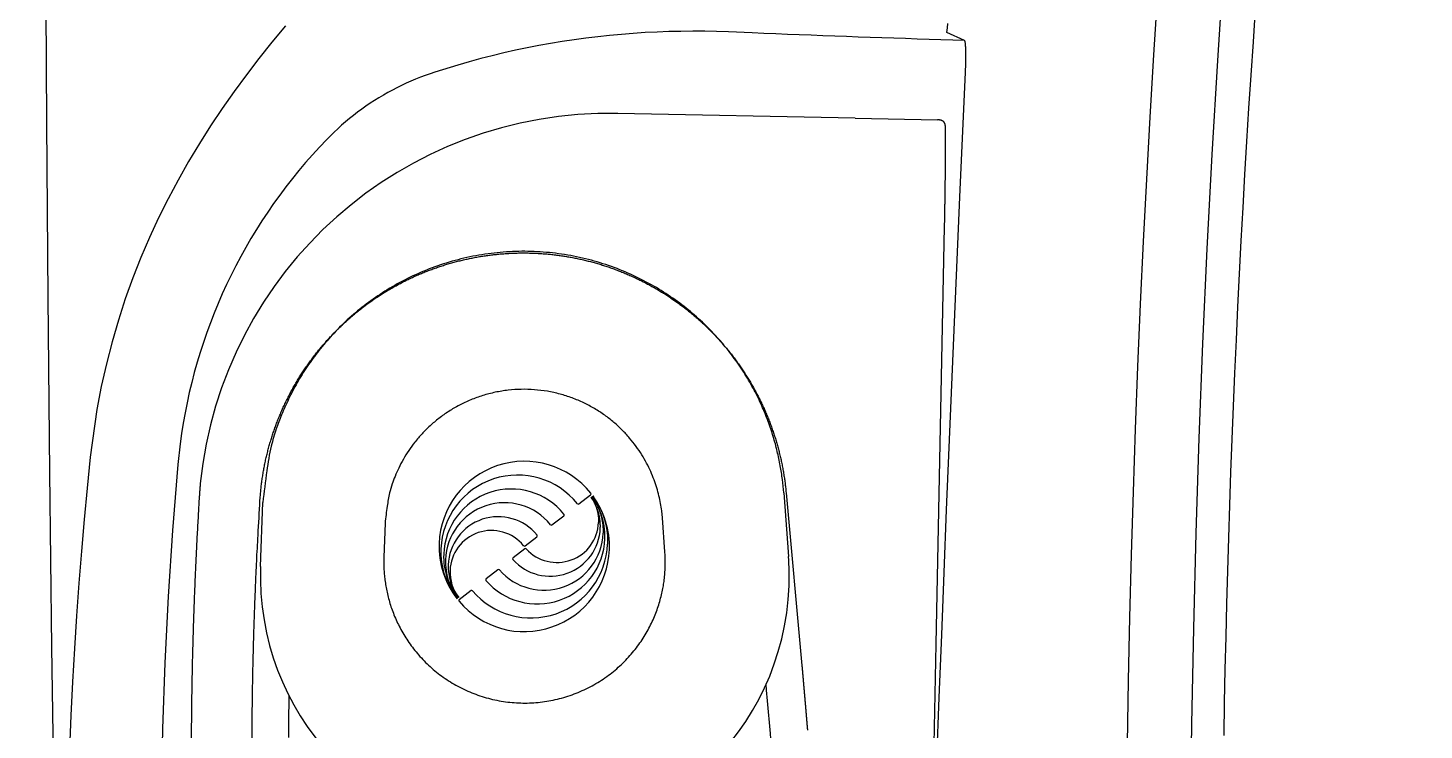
# Model space of a CAD drawing. Extents: x 832 to 912, y 781 to 934.
# Drawn here: x 835.76 to 842.31, y 838.71 to 842.01 of the extents above; entities that cross this region are included whole.
import ezdxf

# ---------------------------------------------------------------- set-up
doc = ezdxf.new("R2010")
doc.units = 0
doc.header["$MEASUREMENT"] = 0
for name, color, linetype in [('1', 4, 'Continuous'), ('DIM', 3, 'Continuous'), ('SPA', 2, 'Continuous')]:
    doc.layers.add(name, color=color, linetype=linetype)

# ---------------------------------------------------------------- blocks, each defined once
blk = doc.blocks.new('TRICKLER')
at = {"layer": '1', "linetype": 'Continuous'}
for p, q in [((1.5977, 1.9805), (0.4839, 2.0326)), ((1.5977, 1.9805), (1.9845, 1.9624)), ((1.9129, -0.4987), (2.0046, 1.4609)), ((-1.2494, -0.0491), (-1.2304, 0.2503)), ((1.2158, 0.231), (1.2301, -0.0687)), ((1.6031, -7.1236), (1.9129, -0.4987))]:
    blk.add_line(p, q, dxfattribs=at)
at = {"layer": '1', "color": 3, "linetype": 'Continuous'}
for p, q in [((0.2526, 0.2041), (0.3089, 0.2456)), ((1.2271, 0.2305), (1.2794, -0.5827)), ((-0.6594, 0.1386), (-0.6695, -0.0208)), ((0.1237, 0.1093), (0.1801, 0.1508)), ((0.6507, -0.0312), (0.6431, 0.1283)), ((-0.0068, 0.0008), (-0.0632, -0.0408)), ((-0.0051, 0.0144), (0.0512, 0.0559)), ((-0.1357, -0.0942), (-0.1921, -0.1357)), ((-0.2646, -0.1891), (-0.321, -0.2306))]:
    blk.add_line(p, q, dxfattribs=at)
at = {"layer": '1', "linetype": 'Continuous'}
for points in [[(2.0208, 1.9291), (2.0208, 1.9304, 0.005038), (2.0208, 1.9316, 0.005212), (2.0207, 1.9328, 0.005467), (2.0207, 1.934, 0.005797), (2.0206, 1.9352, 0.006121), (2.0205, 1.9364, 0.006438), (2.0204, 1.9375, 0.006771), (2.0202, 1.9386, 0.007114), (2.02, 1.9396, 0.007463), (2.0198, 1.9407, 0.007813), (2.0195, 1.9417, 0.008164), (2.0192, 1.9427, 0.008511), (2.0189, 1.9437, 0.008852), (2.0186, 1.9446, 0.009179), (2.0182, 1.9455, 0.009489), (2.0178, 1.9464, 0.009778), (2.0174, 1.9473, 0.010037), (2.0169, 1.9482, 0.010266), (2.0164, 1.949, 0.010453), (2.0158, 1.9498, 0.010604), (2.0153, 1.9505, 0.010701), (2.0147, 1.9513, 0.010756), (2.014, 1.952, 0.010759), (2.0134, 1.9527, 0.01073), (2.0127, 1.9534, 0.010611), (2.0119, 1.954, 0.010433), (2.0112, 1.9547, 0.010185), (2.0104, 1.9553, 0.00989), (2.0095, 1.9558, 0.009582), (2.0087, 1.9564, 0.009273), (2.0078, 1.9569, 0.008945), (2.0068, 1.9574, 0.008617), (2.0059, 1.9579, 0.008291), (2.0049, 1.9583, 0.007983), (2.0038, 1.9588, 0.007638), (2.0027, 1.9592, 0.007285), (2.0016, 1.9596, 0.007037), (2.0005, 1.9599, 0.006873), (1.9993, 1.9603, 0.00639), (1.9981, 1.9606, 0.005731), (1.9969, 1.9609, 0.006051), (1.9957, 1.9611, 0.006855), (1.9943, 1.9614, 0.004967), (1.993, 1.9616, 0.001698), (1.9919, 1.9618, 0.006624), (1.9903, 1.962, 0.010486), (1.9878, 1.9622, 0.004792), (1.9845, 1.9624, 0.002467)], [(2.0046, 1.4609), (2.0048, 1.4665, 0.000047), (2.0051, 1.472, 0.000047), (2.0053, 1.4776, 0.000047), (2.0056, 1.4831, 0.000048), (2.0058, 1.4886, 0.000048), (2.0061, 1.4941, 0.000048), (2.0063, 1.4996, 0.000048), (2.0066, 1.5051, 0.000048), (2.0068, 1.5106, 0.000048), (2.0071, 1.5161, 0.000048), (2.0073, 1.5215, 0.000048), (2.0076, 1.527, 0.000048), (2.0078, 1.5325, 0.000049), (2.0081, 1.5379, 0.000049), (2.0083, 1.5433, 0.000049), (2.0085, 1.5487, 0.000049), (2.0088, 1.5542, 0.000049), (2.009, 1.5595, 0.000049), (2.0092, 1.5649, 0.00005), (2.0095, 1.5703, 0.00005), (2.0097, 1.5757, 0.00005), (2.0099, 1.581, 0.00005), (2.0101, 1.5863, 0.000051), (2.0104, 1.5917, 0.000051), (2.0106, 1.597, 0.000051), (2.0108, 1.6023, 0.000052), (2.011, 1.6075, 0.000052), (2.0112, 1.6128, 0.000052), (2.0115, 1.618, 0.000053), (2.0117, 1.6233, 0.000053), (2.0119, 1.6285, 0.000053), (2.0121, 1.6337, 0.000054), (2.0123, 1.6388, 0.000054), (2.0125, 1.644, 0.000055), (2.0127, 1.6491, 0.000055), (2.0129, 1.6542, 0.000056), (2.0131, 1.6593, 0.000057), (2.0133, 1.6643, 0.000057), (2.0135, 1.6693, 0.000058), (2.0137, 1.6743, 0.000059), (2.0139, 1.6793, 0.00006), (2.0141, 1.6843, 0.00006), (2.0143, 1.6892, 0.000061), (2.0145, 1.6941, 0.000061), (2.0146, 1.6989, 0.000062), (2.0148, 1.7037, 0.000063), (2.015, 1.7085, 0.000063), (2.0152, 1.7133, 0.000064), (2.0153, 1.718, 0.000065), (2.0155, 1.7227, 0.000065), (2.0157, 1.7274, 0.000066), (2.0158, 1.7321, 0.000067), (2.016, 1.7367, 0.000068), (2.0162, 1.7412, 0.000069), (2.0163, 1.7458, 0.00007), (2.0165, 1.7503, 0.000071), (2.0166, 1.7548, 0.000072), (2.0168, 1.7592, 0.000073), (2.0169, 1.7636, 0.000075), (2.0171, 1.768, 0.000076), (2.0172, 1.7723, 0.000077), (2.0174, 1.7766, 0.000079), (2.0175, 1.7809, 0.00008), (2.0176, 1.7851, 0.000082), (2.0178, 1.7893, 0.000084), (2.0179, 1.7934, 0.000086), (2.018, 1.7975, 0.000087), (2.0181, 1.8015, 0.000089), (2.0183, 1.8056, 0.000091), (2.0184, 1.8095, 0.000093), (2.0185, 1.8135, 0.000095), (2.0186, 1.8173, 0.000096), (2.0187, 1.8212, 0.000098), (2.0188, 1.825, 0.0001), (2.0189, 1.8287, 0.000103), (2.019, 1.8324, 0.000105), (2.0191, 1.8361, 0.000108), (2.0192, 1.8397, 0.00011), (2.0193, 1.8433, 0.000113), (2.0194, 1.8468, 0.000117), (2.0195, 1.8503, 0.00012), (2.0196, 1.8537, 0.000123), (2.0197, 1.8571, 0.000127), (2.0198, 1.8604, 0.000131), (2.0198, 1.8637, 0.000135), (2.0199, 1.867, 0.00014), (2.02, 1.8702, 0.000144), (2.02, 1.8733, 0.000148), (2.0201, 1.8764, 0.000153), (2.0202, 1.8794, 0.000158), (2.0202, 1.8824, 0.000163), (2.0203, 1.8854, 0.000168), (2.0203, 1.8882, 0.000175), (2.0204, 1.8911, 0.000181), (2.0204, 1.8938, 0.000188), (2.0205, 1.8966, 0.000194), (2.0205, 1.8992, 0.000204), (2.0206, 1.9019, 0.000216), (2.0206, 1.9044, 0.000219), (2.0206, 1.9069, 0.000213), (2.0206, 1.9094, 0.000246), (2.0207, 1.9118, 0.000308), (2.0207, 1.9142, 0.000247), (2.0207, 1.9165, 0.000087), (2.0207, 1.9185, 0.000368), (2.0207, 1.9209, 0.0007), (2.0208, 1.9245, 0.000374), (2.0208, 1.9291, 0.000207)], [(1.2158, 0.231), (1.2114, 0.2935, 0.015789), (1.203, 0.3585, 0.013545), (1.1905, 0.4262, 0.013156), (1.1737, 0.4962, 0.014672), (1.1515, 0.5682, 0.015397), (1.1237, 0.6419, 0.016097), (1.0896, 0.7169, 0.01659), (1.0488, 0.7924, 0.017524), (1.0007, 0.8678, 0.018074), (0.9452, 0.9423, 0.018964), (0.8817, 1.0148, 0.01948), (0.8103, 1.0844, 0.020339), (0.7308, 1.1498, 0.020806), (0.6438, 1.2099, 0.021568), (0.5494, 1.2634, 0.021953), (0.4487, 1.3094, 0.022558), (0.3422, 1.3465, 0.022834), (0.2314, 1.3741, 0.023225), (0.1174, 1.3911, 0.023369), (0.0018, 1.3976, 0.023506), (-0.1138, 1.3929, 0.023505), (-0.228, 1.3777, 0.023365), (-0.3393, 1.3519, 0.023226), (-0.4463, 1.3165, 0.02285), (-0.5478, 1.2721, 0.022554), (-0.6431, 1.2201, 0.021894), (-0.731, 1.1613, 0.021584), (-0.8115, 1.0972, 0.021017), (-0.884, 1.0286, 0.020279), (-0.9486, 0.9572, 0.018755), (-1.0053, 0.8841, 0.019186), (-1.0546, 0.809, 0.020407), (-1.0968, 0.7321, 0.016763), (-1.1318, 0.6597, 0.009199), (-1.1598, 0.5944, 0.019215), (-1.1841, 0.5148, 0.02997), (-1.2078, 0.3986, 0.016554), (-1.2304, 0.2503, 0.00992)], [(-1.5221, 0.3482), (-1.5223, 0.3466, 0.000383), (-1.5225, 0.3451, 0.000387), (-1.5227, 0.3435, 0.000383), (-1.5229, 0.3419, 0.000371), (-1.5231, 0.3404, 0.000362), (-1.5233, 0.3388, 0.000353), (-1.5234, 0.3372, 0.000345), (-1.5236, 0.3357, 0.000336), (-1.5238, 0.3341, 0.000328), (-1.524, 0.3326, 0.000318), (-1.5242, 0.331, 0.00031), (-1.5243, 0.3294, 0.000301), (-1.5245, 0.3279, 0.000293), (-1.5247, 0.3263, 0.000284), (-1.5248, 0.3247, 0.000276), (-1.525, 0.3232, 0.000266), (-1.5252, 0.3216, 0.000258), (-1.5253, 0.32, 0.000249), (-1.5255, 0.3185, 0.000241), (-1.5257, 0.3169, 0.000232), (-1.5258, 0.3153, 0.000223), (-1.526, 0.3138, 0.000214), (-1.5261, 0.3122, 0.000206), (-1.5263, 0.3107, 0.000197), (-1.5264, 0.3091, 0.000189), (-1.5266, 0.3075, 0.000179), (-1.5268, 0.306, 0.000172), (-1.5269, 0.3044, 0.000165), (-1.527, 0.3028, 0.000153), (-1.5272, 0.3013, 0.000137), (-1.5273, 0.2997, 0.000139), (-1.5275, 0.2981, 0.000148), (-1.5276, 0.2965, 0.000112), (-1.5278, 0.295, 0.000053), (-1.5279, 0.2936, 0.000129), (-1.5281, 0.2919, 0.000185), (-1.5283, 0.2891, 0.000088), (-1.5286, 0.2856, 0.000049)], [(-1.5286, 0.2856), (-1.5363, 0.1972, 0.001145), (-1.5436, 0.1087, 0.001161), (-1.5504, 0.0201, 0.001142), (-1.5569, -0.0686, 0.001083), (-1.563, -0.1574, 0.00107), (-1.5687, -0.2462, 0.001101), (-1.574, -0.3351, 0.001112), (-1.5789, -0.4242, 0.001104), (-1.5834, -0.5132, 0.001102), (-1.5876, -0.6024, 0.001105), (-1.5913, -0.6917, 0.001106), (-1.5946, -0.781, 0.001106), (-1.5976, -0.8703, 0.001106)], [(-1.133, -0.6579, 0.000887), (-1.1359, -0.7278, 0.000812), (-1.1382, -0.7918, 0.000812), (-1.1404, -0.8558, 0.000812)], [(1.4572, -6.5567, -0.000001), (1.4542, -6.5057, -0.000001), (1.4512, -6.4547, -0.000001), (1.4482, -6.4038, -0.000001), (1.4452, -6.3528, 0), (1.4422, -6.3018, 0), (1.4392, -6.2508, 0), (1.4361, -6.1998, 0), (1.4331, -6.1488, 0), (1.4301, -6.0978, 0), (1.4271, -6.0468, 0), (1.4241, -5.9959, 0), (1.4211, -5.9449, 0), (1.4181, -5.8939, 0), (1.415, -5.8429, 0), (1.412, -5.7919)], [(1.409, -5.7409, 0), (1.406, -5.6899, 0), (1.403, -5.6389, 0), (1.4, -5.5879, 0), (1.397, -5.537, 0), (1.3939, -5.486, 0), (1.3909, -5.435, 0), (1.3879, -5.384, 0), (1.3849, -5.333, 0), (1.3819, -5.282, 0), (1.3789, -5.231, 0), (1.3759, -5.18, 0), (1.3729, -5.1291, 0), (1.3698, -5.0781, 0), (1.3668, -5.0271, 0), (1.3638, -4.9761, 0), (1.3608, -4.9251, 0), (1.3578, -4.8741, 0), (1.3548, -4.8231, 0), (1.3518, -4.7721, 0), (1.3487, -4.7211, 0), (1.3457, -4.6702, 0), (1.3427, -4.6192, 0), (1.3397, -4.5682, 0), (1.3367, -4.5172, 0), (1.3337, -4.4662, 0), (1.3307, -4.4152, 0), (1.3277, -4.3642, 0), (1.3246, -4.3132, 0), (1.3216, -4.2623, 0), (1.3186, -4.2113, 0), (1.3156, -4.1603, 0), (1.3126, -4.1093, 0), (1.3096, -4.0583, 0), (1.3066, -4.0073, 0), (1.3035, -3.9563, 0), (1.3005, -3.9053, 0), (1.2975, -3.8543, 0), (1.2945, -3.8034, 0), (1.2915, -3.7524, 0), (1.2885, -3.7014, 0), (1.2855, -3.6504, 0), (1.2824, -3.5994, 0), (1.2794, -3.5484, 0), (1.2764, -3.4974, 0), (1.2734, -3.4464, 0), (1.2704, -3.3955, 0), (1.2674, -3.3445, 0), (1.2644, -3.2935, 0), (1.2614, -3.2425, 0), (1.2583, -3.1915, 0), (1.2553, -3.1405, 0), (1.2523, -3.0895, 0), (1.2493, -3.0385, 0), (1.2463, -2.9875, 0), (1.2433, -2.9366, 0), (1.2403, -2.8856, 0), (1.2372, -2.8346, 0), (1.2342, -2.7836, 0), (1.2312, -2.7326, 0), (1.2282, -2.6816, 0), (1.2252, -2.6306, 0), (1.2222, -2.5796, 0), (1.2192, -2.5287, 0), (1.2161, -2.4777, 0), (1.2131, -2.4267, 0), (1.2101, -2.3757, 0), (1.2071, -2.3247, 0), (1.2041, -2.2737, 0), (1.2011, -2.2227, 0), (1.1981, -2.1717, 0), (1.195, -2.1208, 0), (1.192, -2.0698, 0), (1.189, -2.0188, 0), (1.186, -1.9678, 0), (1.183, -1.9168, 0), (1.18, -1.8658, 0), (1.177, -1.8148, 0), (1.1739, -1.7638, 0), (1.1709, -1.7128, 0), (1.1679, -1.6619, 0), (1.1649, -1.6109, 0), (1.1619, -1.5599, 0), (1.1589, -1.5089, 0), (1.1559, -1.4579, 0), (1.1528, -1.4069, 0), (1.1498, -1.3559, 0), (1.1468, -1.3049, 0), (1.1438, -1.254, 0), (1.1408, -1.203, 0), (1.1378, -1.152, 0), (1.1348, -1.101, 0), (1.1317, -1.05, 0), (1.1287, -0.999, 0), (1.1257, -0.948, 0), (1.1227, -0.897, 0), (1.1197, -0.846, 0), (1.1167, -0.7951, 0), (1.1137, -0.7441, 0), (1.1106, -0.6931, 0), (1.109, -0.6655, 0)]]:
    blk.add_lwpolyline(points, format="xyb", dxfattribs=at)
at = {"layer": '1', "color": 3, "linetype": 'Continuous'}
for points in [[(-1.244, 0.2603), (-1.2429, 0.2719, -0.002331), (-1.2417, 0.2835, -0.002334), (-1.2404, 0.2951, -0.002336), (-1.239, 0.3067, -0.002337), (-1.2375, 0.3182, -0.002338), (-1.2359, 0.3298, -0.002339), (-1.2341, 0.3413, -0.00234), (-1.2323, 0.3528, -0.00234), (-1.2303, 0.3642, -0.002341), (-1.2283, 0.3757, -0.002341), (-1.2261, 0.3871, -0.002341), (-1.2238, 0.3986, -0.002341), (-1.2215, 0.4099, -0.00234), (-1.219, 0.4213, -0.002339), (-1.2164, 0.4327, -0.002338), (-1.2137, 0.444, -0.002338), (-1.2109, 0.4553, -0.002336), (-1.208, 0.4666, -0.00233), (-1.2049, 0.4778, -0.002333), (-1.2018, 0.4891, -0.002347), (-1.1986, 0.5003, -0.002355), (-1.1952, 0.5115, -0.002362), (-1.1918, 0.5226, -0.00236), (-1.1882, 0.5338, -0.002349), (-1.1845, 0.5448, -0.002342), (-1.1808, 0.5559, -0.002338), (-1.1769, 0.5669, -0.002334), (-1.1729, 0.5779, -0.00233), (-1.1689, 0.5888, -0.002327), (-1.1647, 0.5997, -0.002325), (-1.1604, 0.6105, -0.002324), (-1.1561, 0.6213, -0.002323), (-1.1516, 0.6321, -0.002324), (-1.147, 0.6428, -0.002325), (-1.1424, 0.6534, -0.002326), (-1.1376, 0.664, -0.002328), (-1.1327, 0.6746, -0.002332), (-1.1278, 0.685, -0.00234), (-1.1228, 0.6955, -0.00234), (-1.1176, 0.7058, -0.002329), (-1.1124, 0.7161, -0.00232), (-1.1071, 0.7264, -0.002307), (-1.1017, 0.7366, -0.002304), (-1.0962, 0.7467, -0.002311), (-1.0906, 0.7568, -0.002315), (-1.0849, 0.7668, -0.002316), (-1.0792, 0.7768, -0.002317), (-1.0733, 0.7867, -0.002319), (-1.0674, 0.7965, -0.002319), (-1.0613, 0.8063, -0.00232), (-1.0552, 0.8161, -0.00232), (-1.049, 0.8258, -0.002319), (-1.0426, 0.8354, -0.002318), (-1.0362, 0.845, -0.002317), (-1.0297, 0.8545, -0.002315), (-1.0231, 0.8639, -0.002315), (-1.0165, 0.8733, -0.00231), (-1.0097, 0.8827, -0.002301), (-1.0028, 0.892, -0.002306), (-0.9959, 0.9012, -0.002328), (-0.9888, 0.9104, -0.002342), (-0.9817, 0.9195, -0.002355), (-0.9744, 0.9285, -0.002354), (-0.9671, 0.9375, -0.002338), (-0.9597, 0.9465, -0.002329), (-0.9522, 0.9554, -0.002324), (-0.9446, 0.9642, -0.002319), (-0.9369, 0.9729, -0.002314), (-0.9292, 0.9815, -0.002311), (-0.9213, 0.9901, -0.002309), (-0.9134, 0.9986, -0.002308), (-0.9054, 1.0071, -0.002308), (-0.8974, 1.0154, -0.00231), (-0.8892, 1.0237, -0.002312), (-0.881, 1.0319, -0.002316), (-0.8728, 1.04, -0.002319), (-0.8644, 1.0481, -0.002327), (-0.856, 1.056, -0.002338), (-0.8475, 1.0639, -0.002341), (-0.839, 1.0716, -0.002332), (-0.8304, 1.0793, -0.002322), (-0.8217, 1.0869, -0.002307), (-0.813, 1.0944, -0.002304), (-0.8042, 1.1018, -0.002312), (-0.7953, 1.1092, -0.002317), (-0.7864, 1.1164, -0.002318), (-0.7774, 1.1236, -0.002319), (-0.7683, 1.1307, -0.002321), (-0.7592, 1.1377, -0.002322), (-0.75, 1.1446, -0.002323), (-0.7407, 1.1515, -0.002323), (-0.7314, 1.1582, -0.002323), (-0.722, 1.1649, -0.002322), (-0.7125, 1.1715, -0.002321), (-0.7029, 1.178, -0.00232), (-0.6933, 1.1844, -0.002319), (-0.6836, 1.1907, -0.002316), (-0.6739, 1.197, -0.00231), (-0.6641, 1.2032, -0.002311), (-0.6542, 1.2092, -0.002324), (-0.6443, 1.2152, -0.002333), (-0.6342, 1.2211, -0.002343), (-0.6242, 1.2269, -0.002344), (-0.6141, 1.2327, -0.002335), (-0.6039, 1.2383, -0.002329), (-0.5937, 1.2438, -0.002326), (-0.5834, 1.2492, -0.002324), (-0.5731, 1.2545, -0.002321), (-0.5628, 1.2598, -0.002319), (-0.5524, 1.2649, -0.002318), (-0.5419, 1.2699, -0.002317), (-0.5314, 1.2749, -0.002317), (-0.5209, 1.2797, -0.002318), (-0.5103, 1.2844, -0.002318), (-0.4997, 1.289, -0.00232), (-0.4891, 1.2936, -0.002323), (-0.4784, 1.298, -0.002325), (-0.4677, 1.3023, -0.002325), (-0.457, 1.3065, -0.002333), (-0.4463, 1.3106, -0.002348), (-0.4355, 1.3146, -0.002355), (-0.4246, 1.3185, -0.002357), (-0.4137, 1.3223, -0.002352), (-0.4028, 1.326, -0.002344), (-0.3918, 1.3296, -0.002337), (-0.3808, 1.3331, -0.002331), (-0.3698, 1.3365, -0.002326), (-0.3587, 1.3398, -0.002321), (-0.3476, 1.343, -0.002316), (-0.3365, 1.3461, -0.002312), (-0.3253, 1.3491, -0.002308), (-0.3141, 1.352, -0.002304), (-0.3029, 1.3548, -0.002301), (-0.2916, 1.3574, -0.002299), (-0.2803, 1.36, -0.002296), (-0.269, 1.3625, -0.002295), (-0.2577, 1.3648, -0.002293), (-0.2463, 1.3671, -0.002292), (-0.2349, 1.3693, -0.002292), (-0.2235, 1.3713, -0.002292), (-0.2121, 1.3733, -0.002292), (-0.2007, 1.3751, -0.002292), (-0.1892, 1.3769, -0.002294), (-0.1778, 1.3785, -0.002295), (-0.1663, 1.38, -0.002297), (-0.1548, 1.3814, -0.002299), (-0.1433, 1.3827, -0.002302), (-0.1318, 1.3839, -0.002305), (-0.1203, 1.385, -0.002309), (-0.1087, 1.386, -0.002313), (-0.0972, 1.3869, -0.002317), (-0.0857, 1.3877, -0.002322), (-0.0741, 1.3884, -0.002327), (-0.0626, 1.3889, -0.002333), (-0.0511, 1.3894, -0.002339), (-0.0395, 1.3897, -0.002345), (-0.028, 1.3899, -0.002352), (-0.0165, 1.3901, -0.002361), (-0.005, 1.3901, -0.002367), (0.0066, 1.39, -0.002365), (0.0181, 1.3898, -0.002356), (0.0296, 1.3895, -0.002339), (0.0411, 1.3891, -0.002329), (0.0527, 1.3885, -0.002327), (0.0642, 1.3879, -0.002324), (0.0758, 1.3871, -0.002319), (0.0873, 1.3863, -0.002316), (0.0989, 1.3853, -0.002314), (0.1104, 1.3842, -0.002312), (0.1219, 1.3831, -0.002311), (0.1335, 1.3818, -0.00231), (0.145, 1.3804, -0.002311), (0.1565, 1.3789, -0.002311), (0.168, 1.3773, -0.002313), (0.1795, 1.3756, -0.002315), (0.191, 1.3737, -0.002318), (0.2024, 1.3718, -0.002321), (0.2139, 1.3698, -0.002327), (0.2253, 1.3676, -0.00233), (0.2367, 1.3654, -0.002333), (0.248, 1.363, -0.002335), (0.2593, 1.3606, -0.002333), (0.2706, 1.358, -0.002334), (0.2819, 1.3553, -0.002334), (0.2931, 1.3526, -0.002334), (0.3043, 1.3497, -0.002332), (0.3154, 1.3467, -0.002332), (0.3266, 1.3436, -0.00233), (0.3376, 1.3405, -0.002328), (0.3487, 1.3372, -0.002325), (0.3597, 1.3338, -0.002322), (0.3707, 1.3303, -0.002319), (0.3816, 1.3267, -0.002315), (0.3925, 1.323, -0.00231), (0.4034, 1.3192, -0.002306), (0.4142, 1.3154, -0.002303), (0.425, 1.3114, -0.002295), (0.4358, 1.3073, -0.002281), (0.4465, 1.3031, -0.002286), (0.4572, 1.2988, -0.002311), (0.4679, 1.2944, -0.002331), (0.4785, 1.2899, -0.002352), (0.4891, 1.2853, -0.002352), (0.4997, 1.2806, -0.002336), (0.5102, 1.2758, -0.002327), (0.5207, 1.2708, -0.002323), (0.5312, 1.2658, -0.002319), (0.5416, 1.2607, -0.002315), (0.552, 1.2555, -0.002312), (0.5623, 1.2502, -0.002311), (0.5726, 1.2448, -0.002311), (0.5829, 1.2392, -0.002312), (0.5931, 1.2336, -0.002314), (0.6032, 1.2279, -0.002318), (0.6133, 1.2222, -0.002322), (0.6233, 1.2163, -0.002326), (0.6332, 1.2103, -0.002335), (0.6431, 1.2042, -0.002349), (0.6529, 1.1981, -0.002351), (0.6627, 1.1919, -0.002337), (0.6723, 1.1856, -0.002323), (0.682, 1.1792, -0.002303), (0.6915, 1.1727, -0.002299), (0.701, 1.1661, -0.002308), (0.7104, 1.1595, -0.002314), (0.7198, 1.1527, -0.002314), (0.729, 1.1459, -0.002316), (0.7383, 1.139, -0.002318), (0.7474, 1.132, -0.00232), (0.7565, 1.1249, -0.002321), (0.7655, 1.1178, -0.002321), (0.7744, 1.1105, -0.002321), (0.7833, 1.1032, -0.002321), (0.7921, 1.0958, -0.00232), (0.8009, 1.0883, -0.002319), (0.8096, 1.0807, -0.002319), (0.8182, 1.0731, -0.002315), (0.8267, 1.0653, -0.002308), (0.8352, 1.0575, -0.002312), (0.8436, 1.0496, -0.002329), (0.852, 1.0416, -0.002339), (0.8603, 1.0335, -0.002348), (0.8685, 1.0253, -0.002345), (0.8766, 1.017, -0.002332), (0.8847, 1.0087, -0.002323), (0.8927, 1.0003, -0.002319), (0.9006, 0.9918, -0.002315), (0.9085, 0.9832, -0.002311), (0.9162, 0.9745, -0.002309), (0.9239, 0.9658, -0.002308), (0.9315, 0.957, -0.002308), (0.9391, 0.9481, -0.002309), (0.9465, 0.9392, -0.002312), (0.9538, 0.9302, -0.002316), (0.9611, 0.9212, -0.002321), (0.9683, 0.9121, -0.002325), (0.9753, 0.9029, -0.002334), (0.9823, 0.8937, -0.002349), (0.9892, 0.8844, -0.002351), (0.996, 0.8751, -0.002337), (1.0027, 0.8657, -0.002322), (1.0093, 0.8562, -0.002301), (1.0158, 0.8467, -0.002296), (1.0222, 0.8372, -0.002306), (1.0286, 0.8276, -0.002312), (1.0348, 0.8179, -0.002313), (1.041, 0.8082, -0.002315), (1.047, 0.7984, -0.002318), (1.053, 0.7885, -0.002319), (1.0589, 0.7786, -0.002321), (1.0647, 0.7687, -0.002321), (1.0704, 0.7586, -0.002322), (1.076, 0.7486, -0.002322), (1.0815, 0.7384, -0.002322), (1.0869, 0.7283, -0.002321), (1.0922, 0.718, -0.002321), (1.0975, 0.7077, -0.002318), (1.1026, 0.6973, -0.002313), (1.1077, 0.6869, -0.002315), (1.1127, 0.6764, -0.002328), (1.1175, 0.6659, -0.002337), (1.1223, 0.6553, -0.002345), (1.127, 0.6447, -0.002345), (1.1316, 0.634, -0.002335), (1.136, 0.6233, -0.002328), (1.1404, 0.6125, -0.002325), (1.1447, 0.6017, -0.002322), (1.1489, 0.5909, -0.002318), (1.1529, 0.58, -0.002316), (1.1569, 0.5691, -0.002315), (1.1608, 0.5582, -0.002314), (1.1645, 0.5472, -0.002314), (1.1682, 0.5362, -0.002315), (1.1717, 0.5252, -0.002317), (1.1752, 0.5141, -0.002319), (1.1785, 0.5031, -0.002321), (1.1818, 0.492, -0.002325), (1.1849, 0.4809, -0.002332), (1.1879, 0.4697, -0.002334), (1.1908, 0.4586, -0.002329), (1.1936, 0.4474, -0.002321), (1.1963, 0.4362, -0.00231), (1.1989, 0.425, -0.002307), (1.2014, 0.4137, -0.002317), (1.2038, 0.4024, -0.002313), (1.2061, 0.3911, -0.0023), (1.2083, 0.3798, -0.00232), (1.2104, 0.3684, -0.00237), (1.2124, 0.357, -0.002303), (1.2142, 0.3457, -0.002151), (1.216, 0.3343, -0.002376), (1.2176, 0.3228, -0.002837), (1.2192, 0.311, -0.002151), (1.2206, 0.2998, -0.000732), (1.2219, 0.2898, -0.003042), (1.2232, 0.2768, -0.00524), (1.225, 0.2568, -0.002557), (1.2271, 0.2305, -0.001352)], [(0.6431, 0.1283), (0.6407, 0.1616, 0.015789), (0.6363, 0.1963, 0.013545), (0.6296, 0.2323, 0.013156), (0.6207, 0.2695, 0.014672), (0.6089, 0.3079, 0.015397), (0.5941, 0.3472, 0.016097), (0.5759, 0.3871, 0.01659), (0.5542, 0.4273, 0.017524), (0.5286, 0.4674, 0.018074), (0.499, 0.5071, 0.018964), (0.4652, 0.5457, 0.01948), (0.4272, 0.5827, 0.020339), (0.3849, 0.6176, 0.020806), (0.3385, 0.6496, 0.021568), (0.2883, 0.6781, 0.021953), (0.2346, 0.7026, 0.022558), (0.1779, 0.7223, 0.022834), (0.1189, 0.737, 0.023225), (0.0582, 0.7461, 0.023369), (-0.0033, 0.7495, 0.023506), (-0.0649, 0.747, 0.023505), (-0.1257, 0.7389, 0.023365), (-0.1849, 0.7252, 0.023226), (-0.2419, 0.7063, 0.02285), (-0.296, 0.6827, 0.022554), (-0.3467, 0.655, 0.021894), (-0.3935, 0.6237, 0.021584), (-0.4364, 0.5896, 0.021017), (-0.4749, 0.553, 0.020279), (-0.5094, 0.515, 0.018755), (-0.5395, 0.4761, 0.019186), (-0.5658, 0.4361, 0.020407), (-0.5882, 0.3952, 0.016763), (-0.6069, 0.3566, 0.009199), (-0.6218, 0.3218, 0.019215), (-0.6347, 0.2795, 0.02997), (-0.6473, 0.2176, 0.016554), (-0.6594, 0.1386, 0.00992)], [(-1.3121, -0.8841, -0.000902), (-1.3098, -0.8125, -0.0009), (-1.3072, -0.7409, -0.000895), (-1.3044, -0.6694, -0.000902), (-1.3013, -0.5977, -0.000921), (-1.298, -0.526, -0.000895), (-1.2944, -0.4546, -0.000836), (-1.2905, -0.3836, -0.000922), (-1.2864, -0.3115, -0.001099), (-1.2818, -0.2378, -0.000834), (-1.2773, -0.1685, -0.000286), (-1.2732, -0.1059, -0.001177), (-1.2673, -0.0255, -0.002025), (-1.2574, 0.0982, -0.00099), (-1.244, 0.2603, -0.000524)], [(0.3107, 0.2345), (0.3124, 0.2319, -0.003994), (0.314, 0.2293, -0.003966), (0.3156, 0.2266, -0.003958), (0.3172, 0.2239, -0.00398), (0.3187, 0.2212, -0.003991), (0.3202, 0.2184, -0.003998), (0.3217, 0.2156, -0.004002), (0.3231, 0.2128, -0.004012), (0.3244, 0.21, -0.004017), (0.3257, 0.2071, -0.004024), (0.327, 0.2042, -0.004028), (0.3282, 0.2013, -0.004034), (0.3294, 0.1983, -0.004037), (0.3306, 0.1954, -0.004042), (0.3317, 0.1924, -0.004045), (0.3327, 0.1894, -0.004048), (0.3337, 0.1864, -0.00405), (0.3346, 0.1833, -0.004052), (0.3355, 0.1803, -0.004053), (0.3364, 0.1772, -0.004054), (0.3371, 0.1741, -0.004054), (0.3379, 0.171, -0.004051), (0.3386, 0.1679, -0.004053), (0.3392, 0.1648, -0.004058), (0.3398, 0.1617, -0.004047), (0.3403, 0.1586, -0.00402), (0.3408, 0.1554, -0.004051), (0.3413, 0.1523, -0.004126), (0.3417, 0.1491, -0.004009), (0.342, 0.146, -0.003746), (0.3423, 0.1429, -0.004118), (0.3425, 0.1397, -0.004882), (0.3427, 0.1365, -0.003725), (0.3428, 0.1334, -0.001329), (0.3429, 0.1307, -0.005197), (0.3429, 0.1272, -0.00891), (0.3428, 0.1218, -0.004385), (0.3425, 0.1147, -0.002336)], [(0.3502, 0.0885), (0.3504, 0.0922, 0.004052), (0.3506, 0.096, 0.004022), (0.3507, 0.0998, 0.004014), (0.3507, 0.1037, 0.004037), (0.3507, 0.1075, 0.004049), (0.3506, 0.1113, 0.004055), (0.3504, 0.1151, 0.00406), (0.3502, 0.119, 0.00407), (0.3499, 0.1228, 0.004076), (0.3495, 0.1267, 0.004083), (0.3491, 0.1305, 0.004088), (0.3486, 0.1343, 0.004094), (0.3481, 0.1382, 0.004098), (0.3475, 0.142, 0.004103), (0.3468, 0.1458, 0.004106), (0.3461, 0.1496, 0.004109), (0.3453, 0.1534, 0.004111), (0.3444, 0.1572, 0.004113), (0.3435, 0.161, 0.004115), (0.3425, 0.1648, 0.004116), (0.3415, 0.1685, 0.004115), (0.3404, 0.1722, 0.004113), (0.3392, 0.1759, 0.004115), (0.338, 0.1796, 0.00412), (0.3367, 0.1833, 0.004109), (0.3353, 0.1869, 0.004082), (0.3339, 0.1905, 0.004113), (0.3325, 0.1941, 0.004189), (0.3309, 0.1977, 0.004071), (0.3294, 0.2012, 0.003804), (0.3277, 0.2046, 0.004181), (0.326, 0.2081, 0.004956), (0.3242, 0.2117, 0.003782), (0.3225, 0.215, 0.00135), (0.3209, 0.2179, 0.005276), (0.3187, 0.2216, 0.009044), (0.3153, 0.2272, 0.004451), (0.3107, 0.2345, 0.002371)], [(0.3702, 0.0373), (0.3704, 0.0425, 0.004119), (0.3706, 0.0477, 0.004088), (0.3708, 0.0529, 0.004079), (0.3708, 0.0581, 0.004104), (0.3707, 0.0634, 0.004115), (0.3706, 0.0687, 0.004123), (0.3704, 0.0739, 0.004128), (0.37, 0.0792, 0.004138), (0.3696, 0.0845, 0.004144), (0.3691, 0.0897, 0.004152), (0.3686, 0.095, 0.004156), (0.3679, 0.1003, 0.004163), (0.3671, 0.1056, 0.004167), (0.3663, 0.1108, 0.004172), (0.3653, 0.1161, 0.004175), (0.3643, 0.1213, 0.004178), (0.3632, 0.1265, 0.00418), (0.362, 0.1317, 0.004182), (0.3607, 0.1369, 0.004184), (0.3593, 0.142, 0.004185), (0.3578, 0.1472, 0.004184), (0.3563, 0.1523, 0.004182), (0.3546, 0.1574, 0.004184), (0.3529, 0.1624, 0.004189), (0.3511, 0.1674, 0.004177), (0.3492, 0.1724, 0.004149), (0.3473, 0.1774, 0.004181), (0.3452, 0.1823, 0.004258), (0.3431, 0.1872, 0.004138), (0.3409, 0.192, 0.003866), (0.3386, 0.1967, 0.004249), (0.3362, 0.2015, 0.005036), (0.3337, 0.2063, 0.003843), (0.3313, 0.2108, 0.001374), (0.329, 0.2149, 0.005359), (0.326, 0.2199, 0.009186), (0.3212, 0.2276, 0.004521), (0.3147, 0.2375, 0.002409)], [(0.3147, 0.2375), (0.3173, 0.2338, -0.004091), (0.3197, 0.23, -0.004061), (0.3221, 0.2261, -0.004053), (0.3245, 0.2222, -0.004076), (0.3268, 0.2183, -0.004088), (0.329, 0.2143, -0.004095), (0.3311, 0.2102, -0.0041), (0.3332, 0.2062, -0.004109), (0.3353, 0.202, -0.004115), (0.3372, 0.1979, -0.004122), (0.3392, 0.1937, -0.004127), (0.341, 0.1895, -0.004133), (0.3428, 0.1852, -0.004137), (0.3445, 0.1809, -0.004142), (0.3461, 0.1766, -0.004144), (0.3476, 0.1722, -0.004148), (0.3491, 0.1678, -0.00415), (0.3505, 0.1634, -0.004152), (0.3519, 0.159, -0.004153), (0.3531, 0.1545, -0.004154), (0.3543, 0.15, -0.004153), (0.3554, 0.1455, -0.00415), (0.3565, 0.141, -0.004152), (0.3574, 0.1365, -0.004157), (0.3583, 0.1319, -0.004146), (0.3591, 0.1274, -0.004118), (0.3599, 0.1228, -0.004149), (0.3605, 0.1182, -0.004225), (0.3611, 0.1137, -0.004106), (0.3616, 0.1091, -0.003837), (0.362, 0.1045, -0.004216), (0.3624, 0.0999, -0.004997), (0.3626, 0.0952, -0.003814), (0.3628, 0.0908, -0.001364), (0.363, 0.0868, -0.005318), (0.363, 0.0817, -0.009115), (0.3628, 0.0738, -0.004487), (0.3624, 0.0635, -0.002391)], [(0.3188, 0.2405), (0.3221, 0.2356, -0.004143), (0.3254, 0.2306, -0.004112), (0.3286, 0.2256, -0.004103), (0.3317, 0.2205, -0.004127), (0.3348, 0.2153, -0.004139), (0.3377, 0.2101, -0.004146), (0.3406, 0.2048, -0.004151), (0.3434, 0.1995, -0.004162), (0.3461, 0.1941, -0.004167), (0.3487, 0.1887, -0.004175), (0.3513, 0.1832, -0.00418), (0.3537, 0.1776, -0.004186), (0.3561, 0.172, -0.00419), (0.3583, 0.1664, -0.004195), (0.3605, 0.1607, -0.004198), (0.3626, 0.155, -0.004201), (0.3645, 0.1493, -0.004203), (0.3664, 0.1435, -0.004205), (0.3682, 0.1376, -0.004206), (0.3699, 0.1318, -0.004207), (0.3715, 0.1259, -0.004207), (0.373, 0.12, -0.004204), (0.3743, 0.1141, -0.004206), (0.3756, 0.1081, -0.004211), (0.3768, 0.1022, -0.004199), (0.3779, 0.0962, -0.00417), (0.3789, 0.0902, -0.004202), (0.3797, 0.0842, -0.004279), (0.3805, 0.0782, -0.004158), (0.3812, 0.0722, -0.003885), (0.3818, 0.0662, -0.004269), (0.3822, 0.0601, -0.005059), (0.3826, 0.0539, -0.003861), (0.3829, 0.0481, -0.001382), (0.3831, 0.0429, -0.005383), (0.3831, 0.0361, -0.009226), (0.3829, 0.0258, -0.004542), (0.3824, 0.0124, -0.00242)], [(-0.6695, -0.0208), (-0.6707, -0.0465, 0.011111), (-0.6708, -0.073, 0.010087), (-0.6697, -0.1003, 0.009884), (-0.6676, -0.1284, 0.0106), (-0.664, -0.1571, 0.010944), (-0.6591, -0.1865, 0.011246), (-0.6527, -0.2164, 0.011461), (-0.6447, -0.2468, 0.01187), (-0.6349, -0.2776, 0.012116), (-0.6234, -0.3086, 0.012496), (-0.6099, -0.3398, 0.012729), (-0.5946, -0.3709, 0.013104), (-0.5772, -0.4019, 0.013327), (-0.5577, -0.4325, 0.013679), (-0.5362, -0.4626, 0.013884), (-0.5125, -0.4919, 0.014205), (-0.4868, -0.5203, 0.014386), (-0.4591, -0.5476, 0.014664), (-0.4293, -0.5735, 0.014815), (-0.3978, -0.598, 0.015038), (-0.3644, -0.6206, 0.015155), (-0.3294, -0.6414, 0.015318), (-0.293, -0.66, 0.015389), (-0.2553, -0.6765, 0.01547), (-0.2165, -0.6906, 0.015515), (-0.177, -0.7023, 0.015553), (-0.1367, -0.7115, 0.015502), (-0.0962, -0.7181, 0.015396), (-0.0556, -0.7222, 0.015429), (-0.0149, -0.7238, 0.015298), (0.0258, -0.7229, 0.015298), (0.0664, -0.7194, 0.015429), (0.1071, -0.7134, 0.015396), (0.1474, -0.7049, 0.015502), (0.1872, -0.6938, 0.015553), (0.2262, -0.6803, 0.015515), (0.2641, -0.6644, 0.01547), (0.3008, -0.6464, 0.015389), (0.3361, -0.6261, 0.015318), (0.3699, -0.604, 0.015156), (0.4018, -0.5801, 0.015038), (0.432, -0.5546, 0.014811), (0.4601, -0.5278, 0.014665), (0.4863, -0.4998, 0.014401), (0.5104, -0.4708, 0.014201), (0.5324, -0.4411, 0.013832), (0.5523, -0.4108, 0.013694), (0.5702, -0.3801, 0.013507), (0.5861, -0.3492, 0.013051), (0.6, -0.3183, 0.012123), (0.612, -0.2876, 0.012686), (0.6223, -0.2568, 0.014019), (0.6308, -0.2257, 0.011241), (0.6377, -0.1967, 0.005489), (0.6431, -0.1707, 0.013822), (0.647, -0.1387, 0.022412), (0.6496, -0.0916, 0.011855), (0.6507, -0.0312, 0.00679)], [(1.2794, -0.5827), (1.2796, -0.5865, -0.000017), (1.2798, -0.5903, -0.000017), (1.2801, -0.5941, -0.000017), (1.2803, -0.5979, -0.000016), (1.2805, -0.6017, -0.000016), (1.2808, -0.6055, -0.000015), (1.281, -0.6093, -0.000014), (1.2812, -0.6131, -0.000014), (1.2814, -0.6168, -0.000013), (1.2817, -0.6206, -0.000013), (1.2819, -0.6244, -0.000014), (1.2821, -0.6282, -0.000014), (1.2824, -0.632, -0.000014), (1.2826, -0.6358, -0.000014), (1.2828, -0.6396, -0.000014), (1.2831, -0.6434, -0.000014), (1.2833, -0.6472, -0.000014), (1.2835, -0.651, -0.000014), (1.2837, -0.6548, -0.000014), (1.284, -0.6586, -0.000014), (1.2842, -0.6624, -0.000014), (1.2844, -0.6662, -0.000015), (1.2847, -0.67, -0.000015), (1.2849, -0.6738, -0.000015), (1.2851, -0.6775, -0.000015), (1.2853, -0.6813, -0.000015), (1.2856, -0.6851, -0.000015), (1.2858, -0.6889, -0.000015), (1.286, -0.6927, -0.000015), (1.2862, -0.6965, -0.000016), (1.2865, -0.7003, -0.000016), (1.2867, -0.7041, -0.000016), (1.2869, -0.7079, -0.000016), (1.2871, -0.7117, -0.000016), (1.2874, -0.7155, -0.000016), (1.2876, -0.7193, -0.000016), (1.2878, -0.7231, -0.000016), (1.288, -0.7269, -0.000016), (1.2883, -0.7307, -0.000017), (1.2885, -0.7344, -0.000017), (1.2887, -0.7382, -0.000017), (1.2889, -0.742, -0.000017), (1.2892, -0.7458, -0.000017), (1.2894, -0.7496, -0.000017), (1.2896, -0.7534, -0.000017), (1.2898, -0.7572, -0.000017), (1.29, -0.761, -0.000018), (1.2903, -0.7648, -0.000018), (1.2905, -0.7686, -0.000018), (1.2907, -0.7724, -0.000018), (1.2909, -0.7762, -0.000018), (1.2911, -0.78, -0.000018), (1.2914, -0.7838, -0.000018), (1.2916, -0.7876, -0.000018), (1.2918, -0.7914, -0.000018), (1.292, -0.7952, -0.000019), (1.2922, -0.7989, -0.000019), (1.2925, -0.8027, -0.000019), (1.2927, -0.8065, -0.000019), (1.2929, -0.8103, -0.000019), (1.2931, -0.8141, -0.000019), (1.2933, -0.8179, -0.000019), (1.2936, -0.8217, -0.000019), (1.2938, -0.8255, -0.00002), (1.294, -0.8293, -0.00002), (1.2942, -0.8331, -0.00002), (1.2944, -0.8369, -0.00002), (1.2946, -0.8407, -0.000021), (1.2948, -0.8445, -0.00002), (1.2951, -0.8483, -0.000019), (1.2953, -0.852, -0.000021), (1.2955, -0.8559, -0.000025), (1.2957, -0.8598, -0.000019), (1.2959, -0.8634, -0.000006), (1.2961, -0.8668, -0.000027), (1.2963, -0.871, -0.000048), (1.2967, -0.8776, -0.000023), (1.2972, -0.8862, -0.000012)]]:
    blk.add_lwpolyline(points, format="xyb", dxfattribs=at)
for points in [[(0.3107, 0.2345), (0.3107, 0.2345), (0.3107, 0.2345), (0.3107, 0.2345), (0.3107, 0.2345), (0.3107, 0.2345), (0.3107, 0.2345), (0.3107, 0.2345), (0.3107, 0.2345), (0.3107, 0.2345), (0.3107, 0.2345), (0.3107, 0.2345), (0.3107, 0.2345), (0.3107, 0.2345), (0.3107, 0.2345), (0.3107, 0.2345), (0.3107, 0.2345), (0.3107, 0.2345), (0.3107, 0.2345)], [(0.3148, 0.2375), (0.3148, 0.2375), (0.3148, 0.2375), (0.3148, 0.2375), (0.3148, 0.2375), (0.3148, 0.2375), (0.3148, 0.2375), (0.3148, 0.2375), (0.3148, 0.2375), (0.3148, 0.2375), (0.3148, 0.2375), (0.3148, 0.2375), (0.3148, 0.2375), (0.3148, 0.2375), (0.3148, 0.2375), (0.3148, 0.2375), (0.3148, 0.2375), (0.3148, 0.2375), (0.3148, 0.2375)], [(0.3188, 0.2405), (0.3188, 0.2405), (0.3188, 0.2405), (0.3188, 0.2405), (0.3188, 0.2405), (0.3188, 0.2405), (0.3188, 0.2405), (0.3188, 0.2405), (0.3188, 0.2405), (0.3188, 0.2405), (0.3188, 0.2405), (0.3188, 0.2405), (0.3188, 0.2405), (0.3188, 0.2405), (0.3188, 0.2405), (0.3188, 0.2405), (0.3188, 0.2405), (0.3188, 0.2405), (0.3188, 0.2405)]]:
    blk.add_lwpolyline(points, dxfattribs=at)
at = {"layer": '1', "linetype": 'Continuous'}
for centre, radius, start, end in [((0.3937, 0.1034), 1.9313, 87.32257, 172.71841), ((-0.0102, -0.1278), 1.2417, 176.3669, 356.3669), ((-0.0102, -0.1278), 1.2417, 356.3669, 2.72871), ((-0.0102, -0.1278), 1.2417, 356.3669, 2.7287)]:
    blk.add_arc(centre, radius, start, end, dxfattribs=at)
at = {"layer": '1', "color": 3, "linetype": 'Continuous'}
for centre, radius, start, end in [((-0.0091, 0.0115), 0.4, 37.09218, 176.3669), ((-0.0413, -0.0123), 0.36, 37.1518, 176.3669), ((-0.0715, -0.0345), 0.3175, 37.28367, 176.3669), ((-0.1037, -0.0582), 0.2775, 37.38104, 176.3669), ((0.2496, 0.2082), 0.005, 217.15178, 306.36692), ((0.306, 0.2497), 0.005, 306.36688, 356.3669), ((0.306, 0.2497), 0.005, 356.3669, 37.0922), ((-0.0091, 0.0115), 0.4, 356.3669, 34.93436), ((-0.1339, -0.0805), 0.235, 37.61256, 176.3669), ((0.1771, 0.1548), 0.005, 306.36687, 356.3669), ((0.1771, 0.1548), 0.005, 356.3669, 37.28369), ((-0.1661, -0.1042), 0.195, 37.79944, 176.3669), ((0.1157, 0.1034), 0.235, 220.10623, 356.3669), ((0.1479, 0.1271), 0.195, 220.66812, 356.3669), ((0.1207, 0.1133), 0.005, 217.38102, 306.36692), ((-0.0091, 0.0115), 0.4, 176.3669, 216.3669), ((-0.0413, -0.0123), 0.36, 176.3669, 216.3669), ((0.0231, 0.0352), 0.36, 218.72218, 356.3669), ((0.0533, 0.0574), 0.3175, 219.11815, 356.3669), ((0.0855, 0.0811), 0.2775, 219.41058, 356.3669), ((-0.0081, 0.0184), 0.005, 217.79943, 306.36692), ((-0.0038, -0.0033), 0.005, 40.66811, 126.36691), ((0.0483, 0.0599), 0.005, 306.36688, 356.3669), ((0.0483, 0.0599), 0.005, 356.3669, 37.61258), ((-0.0715, -0.0345), 0.3175, 176.3669, 216.3669), ((-0.1037, -0.0582), 0.2775, 176.3669, 216.3669), ((-0.1339, -0.0805), 0.235, 176.3669, 216.3669), ((-0.0091, 0.0115), 0.4, 218.54321, 356.3669), ((-0.0602, -0.0448), 0.005, 126.36689, 176.3669), ((-0.0602, -0.0448), 0.005, 176.3669, 220.10625), ((-0.1661, -0.1042), 0.195, 176.3669, 216.3669), ((-0.1328, -0.0982), 0.005, 39.41057, 126.36692), ((-0.2617, -0.1932), 0.005, 38.72217, 126.36692), ((-0.1892, -0.1398), 0.005, 126.36688, 176.3669), ((-0.1892, -0.1398), 0.005, 176.3669, 219.11815), ((-0.3181, -0.2347), 0.005, 176.3669, 218.54323), ((-0.3181, -0.2347), 0.005, 126.36688, 176.3669)]:
    blk.add_arc(centre, radius, start, end, dxfattribs=at)
blk = doc.blocks.new('2010SOVEREIGN')
at = {"layer": 'SPA', "color": 3, "linetype": 'Continuous'}
blk.add_line((7.7954, 43.9821), (7.7127, 44.0194), dxfattribs=at)
at = {"layer": 'SPA', "color": 2, "linetype": 'Continuous'}
for points in [[(3.6051, 36.2099), (3.585, 37.0304), (3.5666, 37.8508), (3.5498, 38.6714), (3.5348, 39.4919), (3.5214, 40.3125), (3.5098, 41.1331), (3.4998, 41.9537), (3.4916, 42.7744), (3.485, 43.595), (3.4802, 44.4157), (3.477, 45.2364), (3.4756, 46.0571), (3.4758, 46.8777), (3.4777, 47.6984), (3.4867, 49.3398)], [(9.0145, 40.7187), (9.0172, 40.873), (9.0203, 41.0274), (9.0238, 41.1818), (9.0277, 41.3364), (9.0319, 41.491), (9.0365, 41.6457), (9.0415, 41.8005), (9.0469, 41.9554), (9.0527, 42.1104), (9.0588, 42.2654), (9.0654, 42.4205), (9.0723, 42.5757), (9.0796, 42.7309), (9.0873, 42.8862), (9.0954, 43.0416), (9.1038, 43.1971), (9.1127, 43.3526), (9.1219, 43.5082), (9.1315, 43.6638), (9.1416, 43.8195), (9.152, 43.9753), (9.1628, 44.1311)]]:
    blk.add_lwpolyline(points, dxfattribs=at)
at = {"layer": 'SPA', "color": 3, "linetype": 'Continuous'}
for points in [[(8.7024, 44.2061), (8.6836, 43.9146), (8.6661, 43.6227), (8.6498, 43.3303), (8.6348, 43.0375), (8.621, 42.7443), (8.6084, 42.4507), (8.5971, 42.1566), (8.5871, 41.8622), (8.5784, 41.5674), (8.5709, 41.2723), (8.5647, 40.9767), (8.5598, 40.6808)], [(9.1986, 46.5212), (9.1557, 46.0852), (9.1156, 45.6481), (9.0783, 45.2099), (9.0437, 44.7707), (9.012, 44.3304), (8.9831, 43.889), (8.9571, 43.4467), (8.9339, 43.0034), (8.9136, 42.5591), (8.8962, 42.1139), (8.8817, 41.6677), (8.8701, 41.2207), (8.8615, 40.7729), (8.8559, 40.3245), (8.8532, 39.8754), (8.8536, 39.4257), (8.8569, 38.9754), (8.8633, 38.5245), (8.8727, 38.073), (8.8852, 37.6209), (8.9007, 37.1683), (8.9193, 36.7151)], [(7.7128, 44.0194), (7.7149, 44.0409), (7.7171, 44.0624)], [(4.6065, 44.051), (4.5429, 43.9745), (4.4816, 43.8977), (4.4225, 43.8206), (4.3651, 43.7424), (4.3092, 43.6627), (4.2548, 43.5813), (4.2021, 43.4983), (4.1511, 43.4135), (4.1021, 43.327), (4.0551, 43.2388), (4.0102, 43.1487), (3.9675, 43.0567), (3.9272, 42.9629), (3.8894, 42.8671), (3.8542, 42.7693), (3.8217, 42.6695), (3.792, 42.5676), (3.7652, 42.4636), (3.7415, 42.3575), (3.7209, 42.2491), (3.6897, 42.0257)], [(6.6871, 44.0221), (6.6311, 44.0241), (6.5752, 44.0253), (6.5193, 44.0256), (6.4633, 44.0252), (6.4074, 44.024), (6.3515, 44.0219), (6.2956, 44.0191), (6.2398, 44.0155), (6.184, 44.0111), (6.1283, 44.0059), (6.0726, 44), (6.0171, 43.9932), (5.9617, 43.9856), (5.9063, 43.9773), (5.8511, 43.9681), (5.7961, 43.9582), (5.7411, 43.9475), (5.6864, 43.936), (5.6318, 43.9237), (5.5774, 43.9107), (5.5231, 43.8969), (5.4691, 43.8823), (5.4153, 43.8669), (5.3084, 43.834)], [(7.7954, 43.9821), (7.74, 43.9838), (7.6845, 43.9855), (7.6291, 43.9872), (7.5737, 43.989), (7.5183, 43.9908), (7.4628, 43.9927), (7.4074, 43.9946), (7.352, 43.9965), (7.2966, 43.9984), (7.2412, 44.0004), (7.1857, 44.0024), (7.1303, 44.0045), (7.0749, 44.0066), (7.0195, 44.0087), (6.9641, 44.0109), (6.9087, 44.013), (6.8533, 44.0153), (6.7979, 44.0175), (6.6871, 44.0221)], [(7.712, 44.0194), (7.712, 44.0194), (7.712, 44.0194), (7.712, 44.0194), (7.712, 44.0194), (7.7121, 44.0194), (7.7121, 44.0194), (7.7121, 44.0194), (7.7121, 44.0194), (7.7121, 44.0194), (7.7121, 44.0194), (7.7121, 44.0194), (7.7121, 44.0194), (7.7121, 44.0194), (7.7121, 44.0194), (7.7122, 44.0194), (7.7122, 44.0194), (7.7122, 44.0194), (7.7122, 44.0194), (7.7122, 44.0194), (7.7122, 44.0194), (7.7122, 44.0194), (7.7122, 44.0194), (7.7122, 44.0194), (7.7122, 44.0194), (7.7122, 44.0194), (7.7123, 44.0194), (7.7123, 44.0194), (7.7123, 44.0194), (7.7123, 44.0194), (7.7124, 44.0194), (7.7124, 44.0194), (7.7125, 44.0194), (7.7126, 44.0194), (7.7128, 44.0194)], [(7.8001, 43.8335), (7.8004, 43.8412), (7.8008, 43.8489), (7.801, 43.8564), (7.8013, 43.8639), (7.8015, 43.8712), (7.8017, 43.8784), (7.8018, 43.8855), (7.8019, 43.8924), (7.802, 43.8991), (7.802, 43.9057), (7.802, 43.9121), (7.802, 43.9183), (7.802, 43.9243), (7.8019, 43.9301), (7.8017, 43.9356), (7.8015, 43.9409), (7.8013, 43.9459), (7.8011, 43.9507), (7.8008, 43.9552), (7.8005, 43.9594), (7.8001, 43.9633), (7.7998, 43.9669), (7.7993, 43.9701), (7.7989, 43.973), (7.7984, 43.9755), (7.7978, 43.9777), (7.7973, 43.9794), (7.7967, 43.9807), (7.7954, 43.9821)], [(5.3084, 43.834), (5.2855, 43.8263), (5.2627, 43.8181), (5.2401, 43.8096), (5.2176, 43.8006), (5.1953, 43.7911), (5.1733, 43.7812), (5.1514, 43.7709), (5.1297, 43.7602), (5.1082, 43.749), (5.087, 43.7375), (5.066, 43.7255), (5.0452, 43.7131), (5.0246, 43.7003), (5.0044, 43.6871), (4.9843, 43.6735), (4.9646, 43.6596), (4.9451, 43.6452), (4.9259, 43.6305), (4.907, 43.6154), (4.8884, 43.5999), (4.8701, 43.5841), (4.8521, 43.5679), (4.8345, 43.5514), (4.8001, 43.5173)], [(7.666, 40.6026), (7.677, 40.8964), (7.6883, 41.1902), (7.6998, 41.4839), (7.7115, 41.7776), (7.7235, 42.0713), (7.7357, 42.3651), (7.7481, 42.6588), (7.7607, 42.9525), (7.7736, 43.2461), (7.8001, 43.8335)], [(4.8001, 43.5173), (4.7664, 43.4819), (4.7334, 43.4458), (4.7011, 43.4091), (4.6695, 43.3717), (4.6387, 43.3338), (4.6086, 43.2952), (4.5793, 43.2561), (4.5507, 43.2164), (4.5229, 43.1762), (4.4959, 43.1354), (4.4696, 43.0941), (4.4442, 43.0523), (4.4197, 43.0101), (4.3959, 42.9673), (4.373, 42.9241), (4.3509, 42.8805), (4.3297, 42.8364), (4.3093, 42.792), (4.2898, 42.7471), (4.2712, 42.7019), (4.2535, 42.6563), (4.2366, 42.6104), (4.2207, 42.5642), (4.2056, 42.5176), (4.1915, 42.4708), (4.1782, 42.4237), (4.1659, 42.3764), (4.1546, 42.3288), (4.1441, 42.281), (4.1346, 42.2331), (4.126, 42.1849), (4.1184, 42.1366), (4.1117, 42.0882), (4.1011, 41.991)], [(3.6897, 42.0257), (3.6747, 41.8804), (3.6607, 41.7332), (3.6477, 41.5841), (3.6356, 41.4332), (3.6247, 41.2805), (3.6148, 41.126), (3.606, 40.9697), (3.5985, 40.8118), (3.5921, 40.6522)], [(4.1011, 41.991), (4.0758, 41.6808), (4.0553, 41.3704), (4.0395, 41.0596), (4.0284, 40.7487), (4.0221, 40.4376), (4.0205, 40.1264), (4.0237, 39.8153), (4.0316, 39.5042), (4.0442, 39.1933), (4.0616, 38.8827), (4.0837, 38.5723), (4.1105, 38.2624), (4.1421, 37.9528), (4.1784, 37.6438), (4.2193, 37.3354), (4.265, 37.0276), (4.3154, 36.7206)]]:
    blk.add_lwpolyline(points, dxfattribs=at)
at = {"layer": 'DIM', "rotation": 1.535823026920423}
blk.add_blockref('TRICKLER', (5.7372, 41.5947), dxfattribs=at)

msp = doc.modelspace()

# ---------------------------------------------------------------- block references
at = {"layer": '1'}
msp.add_blockref('2010SOVEREIGN', (832.36, 797.97), dxfattribs=at)

doc.saveas('drawing.dxf')
